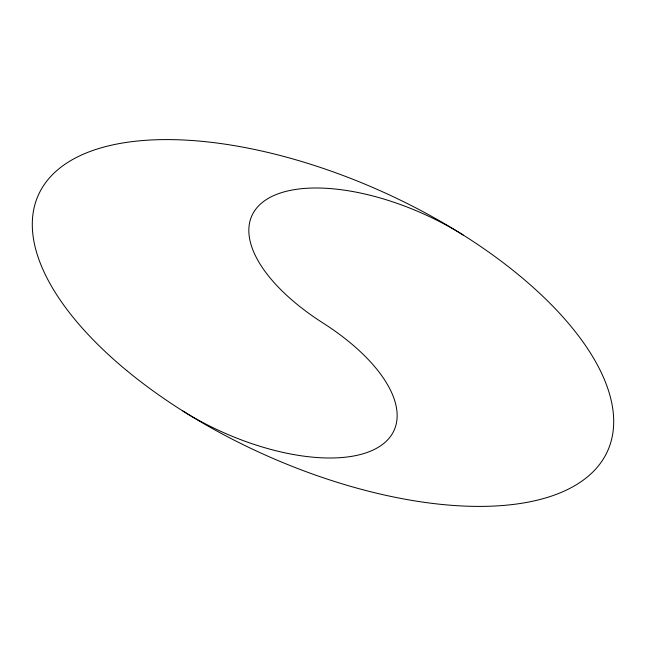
<?xml version="1.0" encoding="UTF-8"?>
<svg xmlns="http://www.w3.org/2000/svg" width="646" height="646" viewBox="0 0 646 646"><rect width="100%" height="100%" fill="white"/><g stroke="black" fill="none" stroke-linecap="round" stroke-linejoin="round"><path stroke-width="0.97" d="M182.85 411.001A156.017 72.045 24.2 0 0 379.145 446.749A156.017 72.045 24.2 0 0 323 323.008A156.025 72.045 24.2 0 1 266.846 199.251A156.025 72.045 24.2 0 1 463.142 234.991M126.753 370.586A312.058 144.09 24.2 0 0 606.852 452.596A312.058 144.09 24.2 0 0 235.386 145.81A312.058 144.09 24.2 0 0 126.753 370.586"/></g></svg>
